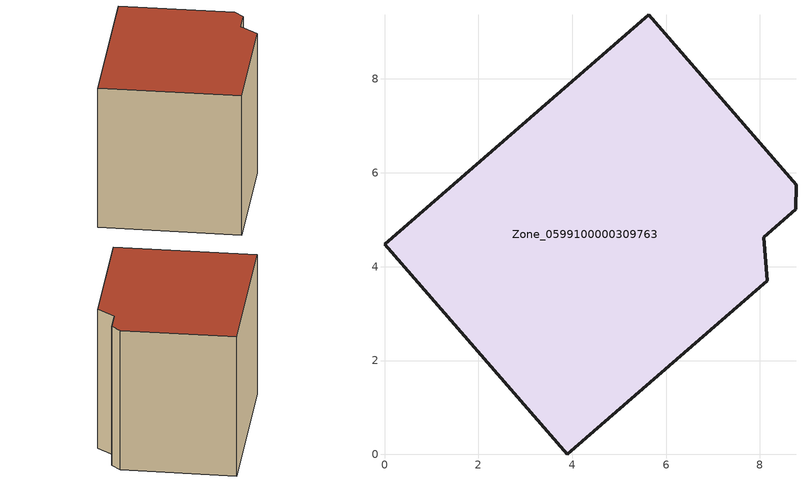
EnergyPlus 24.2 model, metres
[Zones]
Zone_0599100000309763
 floor ground (C_G): 8.76,5.22 8.08,4.63 8.16,3.7 3.9,0 0,4.48 5.63,9.37 8.77,5.75 z0
 wall outside (C_F): 8.77,5.75 5.63,9.37 0,4.48 3.9,0 8.16,3.7 8.08,4.63 8.76,5.22 8.77,5.75 z0:6.39
 roof outside (C_R): 8.08,4.63 8.76,5.22 8.77,5.75 5.63,9.37 0,4.48 3.9,0 8.16,3.7 z6.39
[BUILDING]
Pand.0599100000309763: North Axis=0; Terrain=City; Loads Convergence Tolerance Value=0.04; Temperature Convergence Tolerance Value=0.4; Solar Distribution=FullExterior; Maximum Number of Warmup Days=25; Minimum Number of Warmup Days=1
[Site:Location]
Rotterdam.The.Hague.AP_ZH_NLD Design_Conditions: Latitude=51.96; Longitude=4.45; Time Zone=1; Elevation=-4.5
[SITE:GROUNDTEMPERATURE:BUILDINGSURFACE]
18, 18, 18, 18, 18, 18, 18, 18, 18, 18, 18, 18
[MATERIAL] Thermal Absorptance=0.9; Solar Absorptance=0.7; Visible Absorptance=0.7
Name | Roughness | Thickness | Conductivity | Density | Specific Heat
G.TI.1946 | MediumSmooth | 0.15 | 1 | 540 | 1210
F.TI.1946 | Rough | 0.3 | 0.857143 | 1920 | 840
R.TI.1946 | MediumRough | 0.2 | 0.1 | 1500 | 1000
[CONSTRUCTION]
C_G: G.TI.1946
C_F: F.TI.1946
C_R: R.TI.1946
[ZONE]
Zone_0599100000309763: Type=1; Multiplier=1; Ceiling Height=Autocalculate; Volume=Autocalculate; Floor Area=autocalculate; Part of Total Floor Area=Yes
[ZONEINFILTRATION:DESIGNFLOWRATE]
Infil_Zone_0599100000309763: Zone or ZoneList or Space or SpaceList=Zone_0599100000309763; Schedule=AlwaysOn; Design Flow Rate Calculation Method=Flow/Area; Flow Rate per Floor Area=0.003; Constant Term Coefficient=1; Temperature Term Coefficient=0; Velocity Term Coefficient=0; Velocity Squared Term Coefficient=0
[HVACTEMPLATE:ZONE:IDEALLOADSAIRSYSTEM]
Zone_0599100000309763: Maximum Heating Supply Air Temperature=50; Minimum Cooling Supply Air Temperature=13; Maximum Heating Supply Air Humidity Ratio=0.0156; Minimum Cooling Supply Air Humidity Ratio=0.0077; Heating Limit=NoLimit; Cooling Limit=NoLimit; Dehumidification Control Type=ConstantSensibleHeatRatio; Cooling Sensible Heat Ratio=0.7; Dehumidification Setpoint=60; Humidification Control Type=None; Humidification Setpoint=30; Outdoor Air Method=None; Outdoor Air Flow Rate per Person=0.00944; Outdoor Air Flow Rate per Zone Floor Area=0; Outdoor Air Flow Rate per Zone=0; Demand Controlled Ventilation Type=None; Outdoor Air Economizer Type=NoEconomizer; Heat Recovery Type=None; Sensible Heat Recovery Effectiveness=0.7; Latent Heat Recovery Effectiveness=0.65
[ZONECONTROL:THERMOSTAT]
ThermostatControl_Zone_0599100000309763: Zone or ZoneList=Zone_0599100000309763; Control Type Schedule=DualSetpointControlType; Control 1=Thermostat_Zone_0599100000309763; Temperature Difference Between Cutout And Setpoint=0
[THERMOSTATSETPOINT:DUALSETPOINT]
Thermostat_Zone_0599100000309763: Heating Setpoint Temperature Schedule=HeatingSetpoint_Zone_0599100000309763; Cooling Setpoint Temperature Schedule=CoolingSetpoint_Zone_0599100000309763
[SCHEDULE:COMPACT]
HeatingSetpoint_Zone_0599100000309763: Through: 12/31, For: AllDays, Until: 24:00, 21
CoolingSetpoint_Zone_0599100000309763: Through: 12/31, For: AllDays, Until: 24:00, 24
DualSetpointControlType: Through: 12/31, For: AllDays, Until: 24:00, 4
AlwaysOn: Through: 12/31, For: AllDays, Until: 24:00, 1
